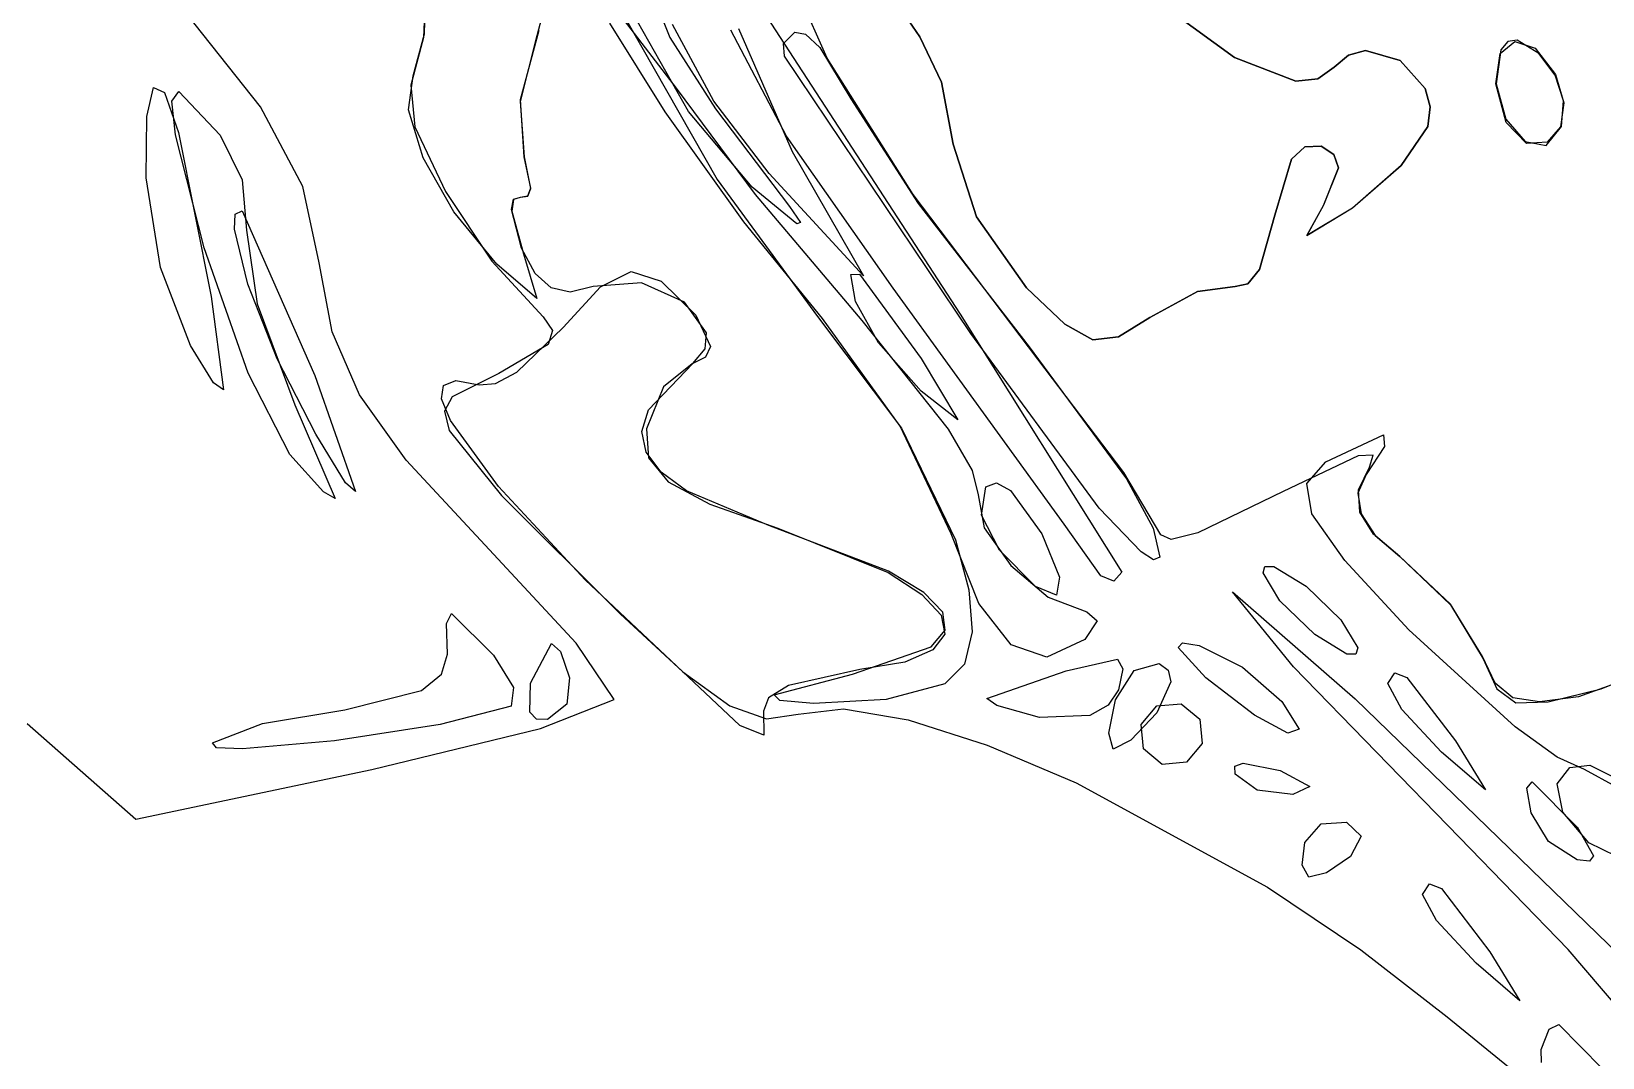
# Model space of a CAD drawing. Extents: x -886 to 651, y -59 to 942.
# Drawn here: x -217.78 to -187.43, y 132.04 to 151.87 of the extents above; entities that cross this region are included whole.
import ezdxf

# ---------------------------------------------------------------- set-up
doc = ezdxf.new("R2010")
doc.units = 0

msp = doc.modelspace()

# ---------------------------------------------------------------- linework, layer by layer
at = {"layer": 'Layer 1'}
for p, q in [((-202.406151, 151.356825), (-203.380756, 153.554856)), ((-210.156115, 152.950467), (-210.206784, 151.756666)), ((-210.184345, 151.826164), (-210.155801, 152.969511)), ((-205.819199, 152.700275), (-205.446621, 151.756259)), ((-213.351574, 150.415888), (-214.936513, 152.415949)), ((-208.00708, 151.79264), (-207.831001, 152.484756)), ((-206.76686, 152.65735), (-205.32525, 150.77461)), ((-206.48914, 152.44915), (-204.533858, 149.010041)), ((-194.537256, 151.371547), (-196.152513, 152.54655)), ((-196.152013, 152.5462), (-194.536756, 151.371197)), ((-205.082962, 150.325809), (-206.073291, 152.066801)), ((-203.57812, 152.16416), (-199.83944, 146.40779)), ((-200.826859, 152.079016), (-200.61726, 151.76654)), ((-200.61676, 151.76619), (-200.826359, 152.078666)), ((-210.40157, 151.01734), (-210.184345, 151.826164)), ((-207.9737, 151.88873), (-208.335373, 150.548625)), ((-208.327601, 150.515826), (-208.00708, 151.79264)), ((-205.536209, 150.31972), (-206.60289, 152.030724)), ((-204.596275, 150.52505), (-205.395474, 152.008226)), ((-203.193337, 149.84841), (-204.26529, 151.90006)), ((-204.120176, 151.931008), (-203.0838, 149.55338)), ((-203.250805, 151.63741), (-203.02994, 151.85917)), ((-203.02994, 151.85917), (-202.823675, 151.820753)), ((-202.823675, 151.820753), (-202.550791, 151.564636)), ((-200.61726, 151.76654), (-200.199526, 150.894902)), ((-200.199023, 150.894552), (-200.61676, 151.76619)), ((-210.206784, 151.756666), (-210.4502, 150.8376)), ((-205.446621, 151.756259), (-204.563108, 150.375021)), ((-203.23329, 151.39207), (-203.250805, 151.63741)), ((-202.550791, 151.564636), (-201.94727, 150.56868)), ((-192.006885, 151.503498), (-192.333376, 151.417622)), ((-192.332876, 151.417272), (-192.006385, 151.503148)), ((-191.338149, 151.313524), (-192.006885, 151.503498)), ((-192.006385, 151.503148), (-191.337649, 151.313174)), ((-189.391306, 151.515564), (-189.48499, 150.86094)), ((-189.402256, 151.444624), (-189.119197, 151.678949)), ((-189.254946, 151.681083), (-189.391306, 151.515564)), ((-189.07677, 151.70194), (-189.254946, 151.681083)), ((-189.119197, 151.678949), (-188.731795, 151.54926)), ((-188.656605, 151.448459), (-189.07677, 151.70194)), ((-188.731795, 151.54926), (-188.3355, 151.04066)), ((-199.63218, 146.03257), (-203.23329, 151.39207)), ((-200.743453, 148.720404), (-202.406151, 151.356825)), ((-193.350694, 150.913707), (-194.537256, 151.371547)), ((-194.536756, 151.371197), (-193.350194, 150.913357)), ((-192.61354, 151.1851), (-192.924646, 150.957494)), ((-192.924146, 150.957144), (-192.61304, 151.18475)), ((-192.333376, 151.417622), (-192.61354, 151.1851)), ((-192.61304, 151.18475), (-192.332876, 151.417272)), ((-190.853791, 150.77161), (-191.338149, 151.313524)), ((-191.337649, 151.313174), (-190.853291, 150.77126)), ((-189.48552, 150.86118), (-189.402256, 151.444624)), ((-188.344625, 151.03046), (-188.656605, 151.448459)), ((-210.493081, 150.358284), (-210.40157, 151.01734)), ((-200.199526, 150.894902), (-199.97458, 149.69676)), ((-199.97408, 149.69641), (-200.199023, 150.894552)), ((-192.924646, 150.957494), (-193.350694, 150.913707)), ((-193.350194, 150.913357), (-192.924146, 150.957144)), ((-189.286262, 150.115276), (-189.48552, 150.86118)), ((-189.48499, 150.86094), (-189.295063, 150.17426)), ((-189.48499, 150.86094), (-189.48499, 150.86094)), ((-188.183973, 150.531633), (-188.344625, 151.03046)), ((-188.3355, 151.04066), (-188.173141, 150.494475)), ((-188.3355, 151.04066), (-188.3355, 151.04066)), ((-215.548281, 150.226746), (-215.423224, 150.78788)), ((-215.423224, 150.78788), (-215.211112, 150.695779)), ((-215.211112, 150.695779), (-214.93581, 149.91723)), ((-215.063373, 150.528205), (-214.92918, 150.71265)), ((-214.92918, 150.71265), (-214.13291, 149.87061)), ((-210.4502, 150.8376), (-210.370626, 150.032376)), ((-205.32525, 150.77461), (-205.32524, 150.77461)), ((-205.32524, 150.77461), (-203.796709, 148.718065)), ((-201.94729, 150.56868), (-200.649439, 148.544846)), ((-201.94727, 150.56868), (-201.94729, 150.56868)), ((-190.757772, 150.417562), (-190.853791, 150.77161)), ((-190.853291, 150.77126), (-190.757272, 150.417212)), ((-214.99871, 149.871552), (-215.063373, 150.528205)), ((-212.538585, 148.878028), (-213.351574, 150.415888)), ((-210.20953, 149.428967), (-210.493081, 150.358284)), ((-208.335373, 150.548625), (-208.26857, 149.45227)), ((-208.25201, 149.44839), (-208.327601, 150.515826)), ((-204.017629, 148.193471), (-205.536209, 150.31972)), ((-203.85649, 148.86273), (-205.082962, 150.325809)), ((-203.5266, 149.12968), (-204.596275, 150.52505)), ((-204.563108, 150.375021), (-203.13184, 148.4884)), ((-190.80027, 150.03419), (-190.757772, 150.417562)), ((-190.757272, 150.417212), (-190.79977, 150.03384)), ((-188.173141, 150.494475), (-188.239566, 150.026359)), ((-188.21779, 150.03567), (-188.183973, 150.531633)), ((-215.56242, 149.04559), (-215.548281, 150.226746)), ((-210.370626, 150.032376), (-209.780544, 148.775997)), ((-191.320136, 149.280244), (-190.80027, 150.03419)), ((-190.79977, 150.03384), (-191.319636, 149.279894)), ((-189.295063, 150.17426), (-188.923394, 149.744539)), ((-188.89652, 149.70937), (-189.286262, 150.115276)), ((-188.515722, 149.6667), (-188.21779, 150.03567)), ((-188.239566, 150.026359), (-188.494214, 149.73257)), ((-214.440616, 147.690356), (-214.99871, 149.871552)), ((-214.93581, 149.91723), (-214.30638, 146.74753)), ((-214.93581, 149.91723), (-214.93581, 149.91723)), ((-214.13295, 149.87061), (-213.704575, 149.002026)), ((-214.13291, 149.87061), (-214.13295, 149.87061)), ((-201.13416, 146.91356), (-203.193337, 149.84841)), ((-199.97458, 149.69676), (-199.522117, 148.289389)), ((-199.521614, 148.289039), (-199.97408, 149.69641)), ((-193.437337, 149.40548), (-193.176081, 149.642023)), ((-193.175568, 149.641669), (-193.436826, 149.405126)), ((-193.176081, 149.642023), (-192.86139, 149.65404)), ((-192.86089, 149.65369), (-193.175568, 149.641669)), ((-192.86139, 149.65404), (-192.616617, 149.496125)), ((-192.616128, 149.495775), (-192.86089, 149.65369)), ((-188.923394, 149.744539), (-188.515722, 149.6667)), ((-188.494214, 149.73257), (-188.89652, 149.70937)), ((-209.619124, 148.38351), (-210.20953, 149.428967)), ((-208.26857, 149.45227), (-208.134628, 148.840676)), ((-208.128158, 148.839947), (-208.25201, 149.44839)), ((-203.0838, 149.55338), (-201.70671, 147.1488)), ((-193.75851, 148.31992), (-193.437337, 149.40548)), ((-193.436826, 149.405126), (-193.75801, 148.31957)), ((-192.616617, 149.496125), (-192.527765, 149.238256)), ((-192.52728, 149.237906), (-192.616128, 149.495775)), ((-215.284282, 147.312481), (-215.56242, 149.04559)), ((-201.70671, 147.1488), (-203.5266, 149.12968)), ((-192.527765, 149.238256), (-192.82099, 148.51183)), ((-192.82049, 148.51148), (-192.52728, 149.237906)), ((-192.26055, 148.46053), (-191.320136, 149.280244)), ((-191.319636, 149.279894), (-192.26005, 148.46018)), ((-213.704575, 149.002026), (-213.62282, 148.02932)), ((-212.22327, 147.397699), (-212.538585, 148.878028)), ((-209.780544, 148.775997), (-208.885892, 147.429502)), ((-208.134628, 148.840676), (-208.194064, 148.685851)), ((-208.190667, 148.686079), (-208.128158, 148.839947)), ((-204.533858, 149.010041), (-202.59386, 146.36084)), ((-202.989332, 148.150985), (-203.85649, 148.86273)), ((-208.50665, 148.434135), (-208.466378, 148.63131)), ((-208.30971, 147.68332), (-208.50665, 148.434135)), ((-208.465394, 148.622002), (-208.496811, 148.401071)), ((-208.466378, 148.63131), (-208.33261, 148.66664)), ((-208.33487, 148.66607), (-208.465394, 148.622002)), ((-208.194064, 148.685851), (-208.33487, 148.66607)), ((-208.33261, 148.66664), (-208.190667, 148.686079)), ((-203.796709, 148.718065), (-201.7336, 146.28679)), ((-203.13184, 148.4884), (-202.92249, 148.182406)), ((-198.33378, 145.53765), (-200.743453, 148.720404)), ((-200.649439, 148.544846), (-198.50093, 145.77903)), ((-192.82099, 148.51183), (-193.140755, 147.928382)), ((-193.140755, 147.928382), (-192.26055, 148.46053)), ((-193.140255, 147.928032), (-192.82049, 148.51148)), ((-192.26005, 148.46018), (-193.140255, 147.928032)), ((-213.858798, 148.053907), (-213.842736, 148.34113)), ((-213.842736, 148.34113), (-213.70904, 148.40555)), ((-213.70904, 148.40555), (-212.30544, 145.22477)), ((-208.79007, 147.37603), (-209.619124, 148.38351)), ((-208.496811, 148.401071), (-208.27077, 147.57217)), ((-202.49796, 146.32111), (-204.017629, 148.193471)), ((-202.92249, 148.182406), (-202.989332, 148.150985)), ((-199.522117, 148.289389), (-198.55736, 146.91474)), ((-198.55686, 146.91439), (-199.521614, 148.289039)), ((-194.056706, 147.273161), (-193.75851, 148.31992)), ((-193.75801, 148.31957), (-194.056214, 147.272811)), ((-213.595369, 146.98519), (-213.858798, 148.053907)), ((-213.62282, 148.02932), (-213.417599, 146.606482)), ((-213.590505, 145.266538), (-214.440616, 147.690356)), ((-208.047938, 147.195999), (-208.30971, 147.68332)), ((-208.27077, 147.57217), (-208.016445, 146.710311)), ((-214.70415, 145.80456), (-215.284282, 147.312481)), ((-211.969958, 146.066641), (-212.22327, 147.397699)), ((-208.885892, 147.429502), (-207.89261, 146.35393)), ((-208.016445, 146.710311), (-208.79007, 147.37603)), ((-206.787891, 146.938713), (-206.194458, 147.235266)), ((-206.194458, 147.235266), (-205.615623, 147.048357)), ((-194.282064, 146.996699), (-194.056706, 147.273161)), ((-194.056214, 147.272811), (-194.28157, 146.996349)), ((-213.033445, 145.547676), (-213.595369, 146.98519)), ((-207.741055, 146.915505), (-208.047938, 147.195999)), ((-207.37355, 146.833506), (-207.741055, 146.915505)), ((-207.50578, 146.14842), (-206.787891, 146.938713)), ((-206.92991, 146.94167), (-207.37355, 146.833506)), ((-205.990107, 147.014695), (-206.92991, 146.94167)), ((-205.1619, 146.642331), (-205.990107, 147.014695)), ((-205.615623, 147.048357), (-204.94153, 146.38826)), ((-201.946004, 147.174071), (-201.784032, 147.182949)), ((-201.86113, 146.65247), (-201.946004, 147.174071)), ((-201.784032, 147.182949), (-200.58906, 145.54937)), ((-197.83043, 142.35045), (-201.13416, 146.91356)), ((-198.55736, 146.91474), (-197.814159, 146.214955)), ((-197.813659, 146.214605), (-198.55686, 146.91439)), ((-195.251214, 146.844757), (-194.52474, 146.945)), ((-194.52424, 146.94465), (-195.250714, 146.844407)), ((-194.52474, 146.945), (-194.282064, 146.996699)), ((-194.28157, 146.996349), (-194.52424, 146.94465)), ((-214.30638, 146.74753), (-214.068675, 144.944225)), ((-213.417599, 146.606482), (-212.69238, 144.65569)), ((-204.735153, 146.047887), (-205.1619, 146.642331)), ((-201.413059, 145.856032), (-201.86113, 146.65247)), ((-196.17076, 146.34598), (-195.251214, 146.844757)), ((-195.250714, 146.844407), (-196.17026, 146.34563)), ((-207.89261, 146.35393), (-207.713149, 146.091132)), ((-204.94153, 146.38826), (-204.94151, 146.38826)), ((-204.94151, 146.38826), (-204.659068, 145.784685)), ((-202.59386, 146.36084), (-200.970233, 144.204941)), ((-200.996079, 144.241453), (-202.49796, 146.32111)), ((-199.83944, 146.40779), (-196.7136, 141.42186)), ((-196.776278, 145.967615), (-196.17076, 146.34598)), ((-196.17026, 146.34563), (-196.775778, 145.967265)), ((-211.437784, 144.845842), (-211.969958, 146.066641)), ((-208.401583, 145.287917), (-207.50578, 146.14842)), ((-207.713149, 146.091132), (-207.794724, 145.822544)), ((-204.76291, 145.737168), (-204.735153, 146.047887)), ((-201.7336, 146.28679), (-200.065989, 144.182681)), ((-197.151827, 142.660146), (-199.63218, 146.03257)), ((-197.814159, 146.214955), (-197.272271, 145.911594)), ((-197.271771, 145.911244), (-197.813659, 146.214605)), ((-214.259951, 145.082482), (-214.70415, 145.80456)), ((-207.794724, 145.822544), (-208.74671, 145.26067)), ((-204.99973, 145.45467), (-204.76291, 145.737168)), ((-204.659068, 145.784685), (-204.757637, 145.578761)), ((-200.58752, 144.92122), (-201.413059, 145.856032)), ((-198.50093, 145.77903), (-196.624996, 143.224906)), ((-197.272271, 145.911594), (-196.776278, 145.967615)), ((-196.775778, 145.967265), (-197.271771, 145.911244)), ((-212.28772, 144.08964), (-213.033445, 145.547676)), ((-205.86051, 144.559272), (-204.99973, 145.45467)), ((-205.01501, 145.45024), (-205.568978, 145.005101)), ((-204.757637, 145.578761), (-205.01501, 145.45024)), ((-200.58952, 145.54937), (-199.881109, 144.364676)), ((-200.58906, 145.54937), (-200.58952, 145.54937)), ((-196.678072, 143.345241), (-198.33378, 145.53765)), ((-212.78398, 143.69757), (-213.590505, 145.266538)), ((-212.30544, 145.22477), (-212.30542, 145.22477)), ((-212.30542, 145.22477), (-211.52083, 142.981229)), ((-209.820668, 145.030283), (-209.579784, 145.123358)), ((-208.74671, 145.26067), (-209.653946, 144.807043)), ((-209.579784, 145.123358), (-209.12631, 145.03976)), ((-208.811919, 145.069106), (-208.401583, 145.287917)), ((-214.068675, 144.944225), (-214.259951, 145.082482)), ((-210.53936, 143.583631), (-211.437784, 144.845842)), ((-209.853922, 144.769664), (-209.820668, 145.030283)), ((-209.653946, 144.807043), (-209.800396, 144.534172)), ((-209.12631, 145.03976), (-208.811919, 145.069106)), ((-205.568978, 145.005101), (-205.89811, 144.19244)), ((-199.881109, 144.364676), (-200.58752, 144.92122)), ((-212.69238, 144.65569), (-211.914204, 142.842676)), ((-209.684508, 144.350631), (-209.853922, 144.769664)), ((-209.800396, 144.534172), (-209.706915, 144.16084)), ((-205.983635, 144.139043), (-205.86051, 144.559272)), ((-208.757521, 143.073846), (-209.684508, 144.350631)), ((-205.89811, 144.19244), (-205.856461, 143.629926)), ((-200.01049, 142.15887), (-200.996079, 144.241453)), ((-200.970233, 144.204941), (-199.92931, 142.042719)), ((-200.065989, 144.182681), (-199.604066, 143.38808)), ((-211.710866, 143.150139), (-212.28772, 144.08964)), ((-209.706915, 144.16084), (-208.694704, 142.903522)), ((-205.902086, 143.737472), (-205.983635, 144.139043)), ((-192.77396, 143.55189), (-191.65566, 144.074675)), ((-191.65566, 144.074675), (-191.636883, 143.851258)), ((-212.139286, 142.976508), (-212.78398, 143.69757)), ((-209.1873, 142.128339), (-210.53936, 143.583631)), ((-205.615988, 143.35482), (-205.902086, 143.737472)), ((-205.856461, 143.629926), (-205.475856, 143.165375)), ((-192.15078, 143.67088), (-193.59759, 142.98063)), ((-191.858208, 143.681938), (-192.15078, 143.67088)), ((-191.636883, 143.851258), (-191.99569, 143.30998)), ((-191.92599, 143.44976), (-191.858208, 143.681938)), ((-205.125467, 142.991345), (-205.615988, 143.35482)), ((-199.604066, 143.38808), (-199.4883, 142.91273)), ((-195.96183, 142.14134), (-196.678072, 143.345241)), ((-193.142216, 143.134757), (-192.77396, 143.55189)), ((-191.99569, 143.30998), (-192.151766, 142.945649)), ((-192.141286, 143.010055), (-191.92599, 143.44976)), ((-211.914204, 142.842676), (-212.139286, 142.976508)), ((-211.52083, 142.981229), (-211.710866, 143.150139)), ((-207.0794, 141.27297), (-208.757521, 143.073846)), ((-205.475856, 143.165375), (-204.671496, 142.734724)), ((-203.53166, 142.32296), (-205.125467, 142.991345)), ((-199.424104, 142.519819), (-199.34236, 143.07274)), ((-199.34236, 143.07274), (-199.137495, 143.145039)), ((-199.137495, 143.145039), (-198.864406, 142.997682)), ((-198.864406, 142.997682), (-198.25614, 142.16337)), ((-196.624996, 143.224906), (-196.108248, 142.2708)), ((-193.59759, 142.98063), (-195.247864, 142.181643)), ((-193.042214, 142.5458), (-193.142216, 143.134757)), ((-192.118165, 142.582544), (-192.141286, 143.010055)), ((-208.694704, 142.903522), (-206.4064, 140.61655)), ((-204.671496, 142.734724), (-203.35858, 142.27391)), ((-199.4883, 142.91273), (-199.376139, 142.276481)), ((-196.343389, 141.811375), (-197.151827, 142.660146)), ((-192.151766, 142.945649), (-192.08935, 142.545594)), ((-199.07975, 141.84428), (-199.424104, 142.519819)), ((-192.406567, 141.648916), (-193.042214, 142.5458)), ((-191.853034, 142.156591), (-192.118165, 142.582544)), ((-192.08935, 142.545594), (-191.817009, 142.130672)), ((-207.253531, 140.051279), (-209.1873, 142.128339)), ((-201.220343, 141.439057), (-203.53166, 142.32296)), ((-203.35858, 142.27391), (-201.230858, 141.416567)), ((-199.478821, 140.816569), (-200.01049, 142.15887)), ((-199.376139, 142.276481), (-198.861087, 141.549534)), ((-198.25614, 142.16337), (-197.919262, 141.322045)), ((-198.25614, 142.16337), (-198.25614, 142.16337)), ((-197.120605, 141.350321), (-197.83043, 142.35045)), ((-196.108248, 142.2708), (-195.98249, 141.71002)), ((-195.760674, 142.052885), (-195.96183, 142.14134)), ((-195.247864, 142.181643), (-195.760674, 142.052885)), ((-191.3423, 141.72156), (-191.853034, 142.156591)), ((-191.817009, 142.130672), (-191.34331, 141.72174)), ((-199.92931, 142.042719), (-199.669555, 141.08112)), ((-198.381898, 141.142808), (-199.07975, 141.84428)), ((-196.09951, 141.658405), (-196.343389, 141.811375)), ((-198.861087, 141.549534), (-198.135012, 140.9387)), ((-195.98249, 141.71002), (-196.09951, 141.658405)), ((-193.983754, 141.408679), (-193.948093, 141.531994)), ((-193.948093, 141.531994), (-193.77526, 141.5275)), ((-193.77526, 141.5275), (-193.152725, 141.149671)), ((-191.16789, 140.308), (-192.406567, 141.648916)), ((-191.34331, 141.72174), (-190.362927, 140.787027)), ((-190.366837, 140.801243), (-191.3423, 141.72156)), ((-204.090676, 138.456549), (-207.0794, 141.27297)), ((-201.230858, 141.416567), (-200.576087, 140.990051)), ((-200.537064, 141.030659), (-201.220343, 141.439057)), ((-197.978125, 140.975294), (-198.381898, 141.142808)), ((-197.919262, 141.322045), (-197.978125, 140.975294)), ((-196.869376, 141.243924), (-197.120605, 141.350321)), ((-196.7136, 141.42186), (-196.869376, 141.243924)), ((-193.65884, 140.8655), (-193.983754, 141.408679)), ((-193.152725, 141.149671), (-192.48216, 140.49876)), ((-200.576087, 140.990051), (-200.20679, 140.58699)), ((-200.171013, 140.648735), (-200.537064, 141.030659)), ((-199.669555, 141.08112), (-199.606108, 140.264202)), ((-198.135012, 140.9387), (-197.38978, 140.65079)), ((-193.395684, 139.590399), (-194.57468, 141.04205)), ((-194.57468, 141.04205), (-192.20838, 138.97384)), ((-192.988284, 140.214589), (-193.65884, 140.8655)), ((-209.757073, 140.427867), (-209.661871, 140.622356)), ((-209.661871, 140.622356), (-208.85031, 139.8157)), ((-206.4064, 140.61655), (-205.193223, 139.493422)), ((-200.20679, 140.58699), (-200.132528, 140.223899)), ((-200.123922, 140.296363), (-200.171013, 140.648735)), ((-198.853734, 140.015188), (-199.478821, 140.816569)), ((-197.38978, 140.65079), (-197.188149, 140.477284)), ((-189.74758, 139.79352), (-190.366837, 140.801243)), ((-190.362927, 140.787027), (-189.73185, 139.74469)), ((-209.73928, 139.8371), (-209.757073, 140.427867)), ((-200.397525, 139.976621), (-200.123922, 140.296363)), ((-199.606108, 140.264202), (-199.755843, 139.640717)), ((-197.188149, 140.477284), (-197.43168, 140.12083)), ((-192.48216, 140.49876), (-192.157255, 139.955585)), ((-192.48216, 140.49876), (-192.48216, 140.49876)), ((-189.117274, 138.430987), (-191.16789, 140.308)), ((-208.13902, 139.27534), (-207.73273, 140.043049)), ((-207.73273, 140.043049), (-207.55584, 139.888928)), ((-206.51962, 138.958999), (-207.253531, 140.051279)), ((-201.91374, 139.44734), (-200.397525, 139.976621)), ((-200.132528, 140.223899), (-200.362863, 139.917291)), ((-198.162322, 139.776137), (-198.853734, 140.015188)), ((-197.43168, 140.12083), (-198.162322, 139.776137)), ((-195.627183, 139.966243), (-195.540763, 140.055373)), ((-195.09125, 139.37569), (-195.627183, 139.966243)), ((-195.540763, 140.055373), (-195.21774, 140.00535)), ((-195.21774, 140.00535), (-194.380333, 139.585604)), ((-192.36575, 139.83676), (-192.988284, 140.214589)), ((-192.157255, 139.955585), (-192.192917, 139.832268)), ((-209.856702, 139.451314), (-209.73928, 139.8371)), ((-208.85031, 139.81574), (-208.464195, 139.189485)), ((-208.85031, 139.8157), (-208.85031, 139.81574)), ((-207.55584, 139.888928), (-207.38146, 139.37819)), ((-200.907353, 139.68368), (-201.77556, 139.53958)), ((-200.362863, 139.917291), (-200.907353, 139.68368)), ((-199.755843, 139.640717), (-200.13564, 139.25942)), ((-197.79225, 139.51101), (-196.799949, 139.739029)), ((-196.799949, 139.739029), (-196.691743, 139.555106)), ((-196.475781, 139.522648), (-195.99251, 139.65645)), ((-195.99251, 139.65645), (-195.819663, 139.526173)), ((-192.192917, 139.832268), (-192.36575, 139.83676)), ((-189.501923, 139.277283), (-189.74758, 139.79352)), ((-189.73185, 139.74469), (-189.470361, 139.1627)), ((-187.45433, 139.1664), (-185.932507, 139.780381)), ((-210.24445, 139.133089), (-209.856702, 139.451314)), ((-207.38146, 139.37819), (-207.438074, 138.871889)), ((-207.38146, 139.37819), (-207.38146, 139.37819)), ((-205.193223, 139.493422), (-204.286145, 138.835377)), ((-203.427495, 139.046354), (-201.91374, 139.44734)), ((-201.77556, 139.53958), (-203.156361, 139.22773)), ((-199.3231, 138.97548), (-197.79225, 139.51101)), ((-196.83744, 138.95155), (-196.475781, 139.522648)), ((-196.691743, 139.555106), (-196.77553, 139.14882)), ((-195.819663, 139.526173), (-195.770307, 139.302771)), ((-194.149713, 138.653314), (-195.09125, 139.37569)), ((-194.380333, 139.585604), (-193.6204, 138.91727)), ((-190.1927, 136.29359), (-193.395684, 139.590399)), ((-191.57409, 139.27022), (-191.437551, 139.474452)), ((-191.437551, 139.474452), (-191.206431, 139.384623)), ((-191.206431, 139.384623), (-190.26854, 138.15951)), ((-186.581261, 139.481536), (-187.89177, 139.00901)), ((-211.72351, 138.75775), (-210.24445, 139.133089)), ((-208.464195, 139.189485), (-208.51167, 138.83119)), ((-208.152452, 138.715344), (-208.13902, 139.27534)), ((-203.156361, 139.22773), (-203.539983, 138.991072)), ((-203.321138, 138.94209), (-203.427495, 139.046354)), ((-200.13564, 139.25942), (-201.269363, 138.957989)), ((-196.77553, 139.14882), (-196.976294, 138.849984)), ((-196.77553, 139.14882), (-196.77553, 139.14882)), ((-195.770307, 139.302771), (-196.03631, 138.70187)), ((-191.304154, 138.767449), (-191.57409, 139.27022)), ((-189.157422, 138.994195), (-189.501923, 139.277283)), ((-189.470361, 139.1627), (-189.101957, 138.897294)), ((-188.47912, 138.911013), (-187.45433, 139.1664)), ((-213.317096, 138.495144), (-211.72351, 138.75775)), ((-208.51167, 138.83119), (-209.881633, 138.475419)), ((-208.020248, 138.580001), (-208.152452, 138.715344)), ((-207.944451, 138.400355), (-206.51962, 138.958999)), ((-207.438074, 138.871889), (-207.80983, 138.57186)), ((-204.286145, 138.835377), (-203.579655, 138.582876)), ((-203.539983, 138.991072), (-203.63762, 138.73576)), ((-203.63762, 138.73576), (-203.627091, 138.268102)), ((-202.66872, 138.87987), (-203.321138, 138.94209)), ((-202.96824, 138.67638), (-202.087981, 138.780593)), ((-201.269363, 138.957989), (-202.66872, 138.87987)), ((-202.087981, 138.780593), (-200.84328, 138.567618)), ((-199.129897, 138.840881), (-199.3231, 138.97548)), ((-198.30638, 138.61329), (-199.129897, 138.840881)), ((-196.976294, 138.849984), (-197.331844, 138.649402)), ((-196.963747, 138.307093), (-196.83744, 138.95155)), ((-196.33843, 138.47354), (-196.036103, 138.835194)), ((-196.036103, 138.835194), (-195.56672, 138.87851)), ((-195.56672, 138.87851), (-195.205074, 138.576184)), ((-193.6204, 138.91727), (-193.290913, 138.385653)), ((-193.6204, 138.91727), (-193.6204, 138.91727)), ((-192.20838, 138.97384), (-186.88759, 133.80804)), ((-190.53549, 137.94268), (-191.304154, 138.767449)), ((-188.644048, 138.914642), (-189.157422, 138.994195)), ((-189.101957, 138.897294), (-188.47912, 138.911013)), ((-187.89177, 139.00901), (-188.644048, 138.914642)), ((-217.86372, 138.493239), (-215.76226, 136.644799)), ((-214.28132, 138.12417), (-213.317096, 138.495144)), ((-209.881633, 138.475419), (-211.924862, 138.162406)), ((-207.80983, 138.57186), (-208.020248, 138.580001)), ((-203.627091, 138.268102), (-204.090676, 138.456549)), ((-203.579655, 138.582876), (-202.96824, 138.67638)), ((-200.84328, 138.567618), (-199.318192, 138.076678)), ((-197.331844, 138.649402), (-198.30638, 138.61329)), ((-196.03632, 138.70187), (-196.537669, 138.17431)), ((-196.295106, 138.004166), (-196.33843, 138.47354)), ((-196.03631, 138.70187), (-196.03632, 138.70187)), ((-195.205074, 138.576184), (-195.16175, 138.10681)), ((-193.508475, 138.310485), (-194.149713, 138.653314)), ((-188.301265, 137.843904), (-189.117274, 138.430987)), ((-214.201409, 138.024356), (-214.28132, 138.12417)), ((-211.924862, 138.162406), (-213.703908, 138.00703)), ((-211.20112, 137.606369), (-207.944451, 138.400355)), ((-196.88124, 137.99697), (-196.963747, 138.307093)), ((-196.537669, 138.17431), (-196.88124, 137.99697)), ((-195.16175, 138.10681), (-195.464078, 137.745156)), ((-195.16175, 138.10681), (-195.16175, 138.10681)), ((-193.290913, 138.385653), (-193.508475, 138.310485)), ((-190.26854, 138.15951), (-189.688754, 137.213859)), ((-190.26854, 138.15951), (-190.26854, 138.15951)), ((-213.703908, 138.00703), (-214.201409, 138.024356)), ((-199.318192, 138.076678), (-197.59677, 137.346992)), ((-195.93346, 137.70184), (-196.295106, 138.004166)), ((-189.688754, 137.213859), (-190.53549, 137.94268)), ((-187.7733, 137.60918), (-188.301265, 137.843904)), ((-215.76226, 136.644799), (-211.20112, 137.606369)), ((-195.464078, 137.745156), (-195.93346, 137.70184)), ((-194.531995, 137.668023), (-194.370634, 137.730781)), ((-194.52483, 137.51839), (-194.531995, 137.668023)), ((-194.096899, 137.209196), (-194.52483, 137.51839)), ((-194.370634, 137.730781), (-193.65633, 137.58669)), ((-193.65633, 137.58669), (-193.082319, 137.278446)), ((-188.3065, 137.32979), (-188.058842, 137.647679)), ((-188.058842, 137.647679), (-187.672401, 137.690323)), ((-187.160834, 137.269252), (-187.7733, 137.60918)), ((-187.672401, 137.690323), (-187.249437, 137.479027)), ((-197.59677, 137.346992), (-193.901145, 135.328273)), ((-193.41165, 137.12051), (-194.096899, 137.209196)), ((-193.082319, 137.278446), (-193.41166, 137.12045)), ((-188.8866, 137.247112), (-188.784298, 137.365489)), ((-188.80316, 136.77032), (-188.8866, 137.247112)), ((-188.784298, 137.365489), (-187.92065, 136.49527)), ((-188.19392, 136.778454), (-188.3065, 137.32979)), ((-193.41166, 137.12045), (-193.41165, 137.12051)), ((-192.864407, 136.555051), (-192.37051, 136.59073)), ((-192.37051, 136.59073), (-192.091144, 136.314045)), ((-188.469171, 136.213354), (-188.80316, 136.77032)), ((-187.69329, 136.19069), (-188.19392, 136.778454)), ((-193.17694, 136.19658), (-192.864407, 136.555051)), ((-192.091144, 136.314045), (-192.29441, 135.92153)), ((-188.088566, 134.125117), (-190.1927, 136.29359)), ((-187.92065, 136.49527), (-187.9204, 136.49527)), ((-187.9204, 136.49527), (-187.602493, 135.939614)), ((-193.23021, 135.757321), (-193.17694, 136.19658)), ((-187.9194, 135.85927), (-188.469171, 136.213354)), ((-187.165844, 135.927719), (-187.69329, 136.19069)), ((-193.10084, 135.52738), (-193.23021, 135.757321)), ((-192.29441, 135.92153), (-192.756927, 135.609803)), ((-192.29441, 135.92153), (-192.29441, 135.92153)), ((-187.681571, 135.834143), (-187.9194, 135.85927)), ((-187.602493, 135.939614), (-187.681571, 135.834143)), ((-192.756927, 135.609803), (-193.10084, 135.52738)), ((-190.9077, 135.18972), (-190.771163, 135.393952)), ((-190.771163, 135.393952), (-190.540045, 135.304122)), ((-193.901145, 135.328273), (-192.09505, 134.117681)), ((-190.637771, 134.686949), (-190.9077, 135.18972)), ((-190.540045, 135.304122), (-189.60215, 134.07901)), ((-189.8691, 133.86218), (-190.637771, 134.686949)), ((-192.09505, 134.117681), (-190.42884, 132.82523)), ((-189.022364, 133.133359), (-189.8691, 133.86218)), ((-189.60215, 134.07901), (-189.022364, 133.133359)), ((-189.60215, 134.07901), (-189.60215, 134.07901)), ((-186.707087, 132.50264), (-188.088566, 134.125117)), ((-190.42884, 132.82523), (-186.43817, 129.57859)), ((-188.460315, 132.587914), (-188.27413, 132.677496)), ((-188.27413, 132.677496), (-187.43715, 131.8262)), ((-188.61383, 132.19293), (-188.460315, 132.587914)), ((-188.603554, 131.939917), (-188.61383, 132.19293))]:
    msp.add_line(p, q, dxfattribs=at)

doc.saveas('drawing.dxf')
